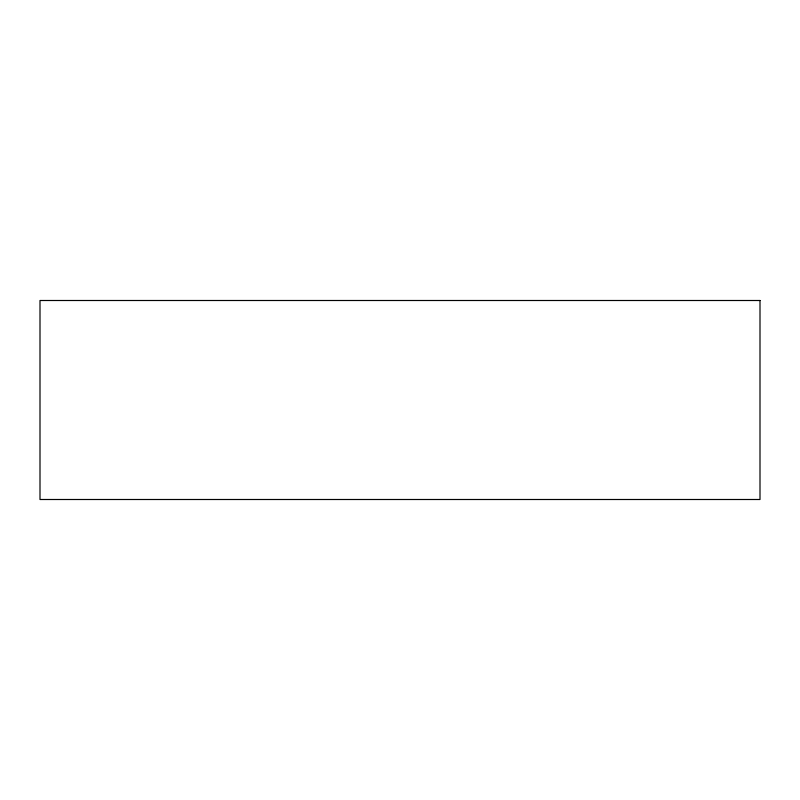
<?xml version="1.0" encoding="UTF-8"?>
<svg xmlns="http://www.w3.org/2000/svg" width="800" height="800" viewBox="0 0 800 800"><rect width="100%" height="100%" fill="white"/><g stroke="black" fill="none" stroke-linecap="round" stroke-linejoin="round"><path stroke-width="1.2" d="M760 300.5L40 300.5L40 499.5L760 499.5L760 300.5"/></g></svg>
